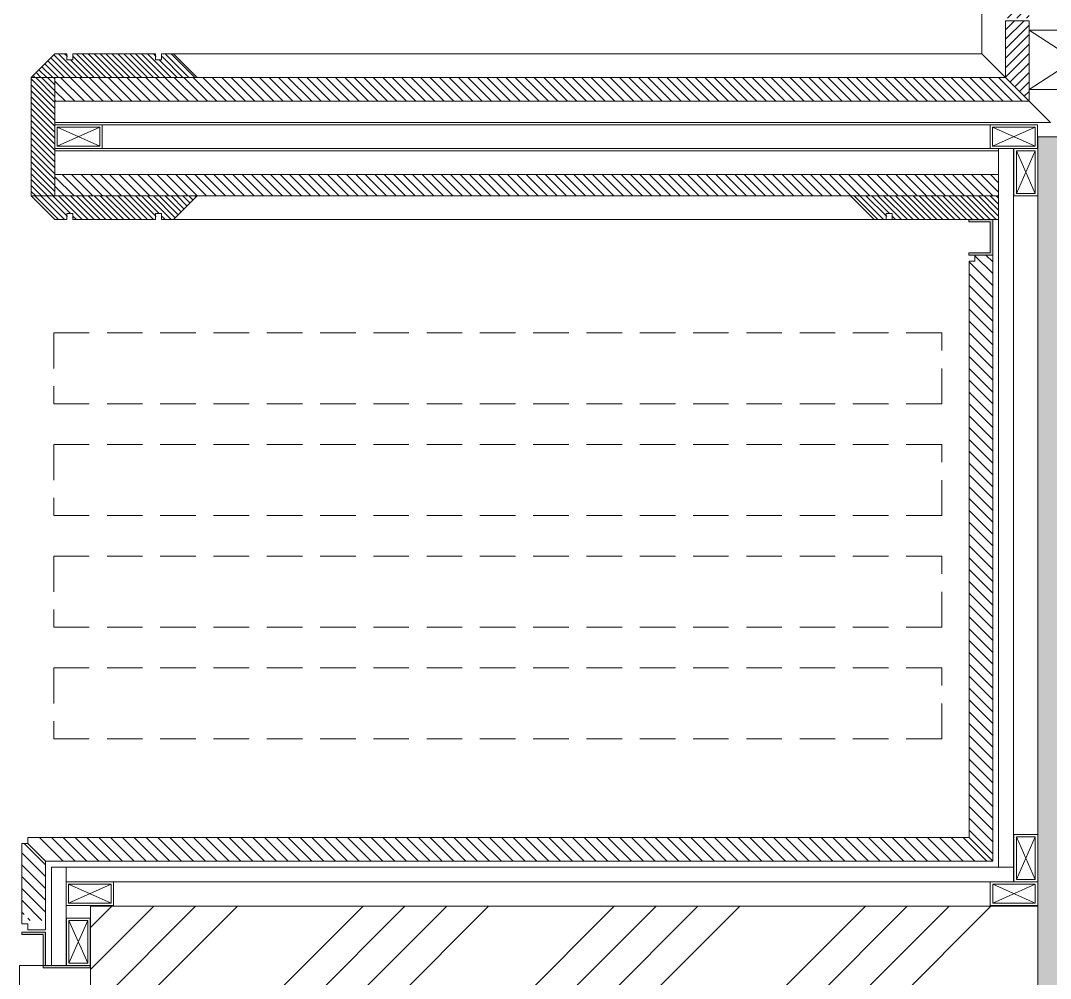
# Model space of a CAD drawing. Header units: millimetres. Extents: x 29001 to 40804, y -8833 to -5892.
# Drawn here: x 30457.2 to 30544.1, y -8166.3 to -8085.4 of the extents above; entities that cross this region are included whole.
import ezdxf

# ---------------------------------------------------------------- set-up
doc = ezdxf.new("R2010")
doc.units = ezdxf.units.MM
doc.linetypes.add('( Hidden )', pattern=[0.375, 0.25, -0.125])
doc.layers.get('0').update_dxf_attribs({"lineweight": 0})
for name, color, linetype, lineweight in [('xxx_Auto_Duvar_Alcipan', 50, 'Continuous', 0), ('xxx_Auto_Duvar_Duvar Plan Kesit', 7, 'Continuous', 0), ('xxx_Auto_Duvar_Yesil Alcipan', 93, 'Continuous', 0), ('xxx_Auto_Kaplama_Ahşap', 34, 'Continuous', 0), ('xxx_Auto_Kaplama_Ahşap Tarama', 16, 'Continuous', 0), ('xxx_Auto_Kaplama_Aluminyum', 133, 'Continuous', 0), ('xxx_Auto_Kaplama_Aluminyum Tarama', 135, 'Continuous', 0), ('xxx_Auto_Kaplama_Mermer', 23, 'Continuous', 0), ('xxx_Auto_Kaplama_Mermer Tarama', 45, 'Continuous', 0), ('xxx_Auto_Konstruksiyon_Metal', 141, 'Continuous', 0), ('Y_DOĞRAMA', 252, 'Continuous', 0), ('Y_DVR_TARAMA GB', 252, 'Continuous', 0)]:
    doc.layers.add(name, color=color, linetype=linetype, lineweight=lineweight)
pattern_1 = [(135, (-50201.407, -29862.9724), (-0.2499999996, -0.2499999996), [])]

# ---------------------------------------------------------------- blocks, each defined once
blk = doc.blocks.new('jıkloı')
at = {"layer": 'xxx_Auto_Kaplama_Aluminyum Tarama', "true_color": 0x454545}
h = blk.add_hatch(color=250, dxfattribs=at)
h.dxf.hatch_style = 1
h.paths.add_polyline_path([(2, 1.5), (0, 1.5), (0, -1.5), (2, -1.5), (2, -1.3), (0.2, -1.3), (0.2, 1.3), (2, 1.3)])
at = {"layer": 'xxx_Auto_Kaplama_Aluminyum'}
for points in [[(2, 1.5), (0, 1.5), (0, -1.5), (2, -1.5)], [(2, 1.3), (0.2, 1.3), (0.2, -1.3), (2, -1.3)], [(2, 1.5), (2, 1.3)], [(2, -1.3), (2, -1.5)]]:
    blk.add_lwpolyline(points, dxfattribs=at)
blk = doc.blocks.new('TÜM LAYOOUT')
at = {"lineweight": 0, "true_color": 0x454545}
h = blk.add_hatch(color=250, dxfattribs=at)
h.dxf.hatch_style = 1
h.paths.add_polyline_path([(1398.265, -1773.449), (1398.265, -1853.449), (1478.265, -1853.449), (1478.265, -1773.449)])
at = {"layer": 'xxx_Auto_Kaplama_Ahşap'}
h = blk.add_hatch(dxfattribs=at)
h.set_pattern_fill('JIS_WOOD', color=256, scale=0.8)
h.set_pattern_definition([(45, (52602.1733, 27080.4214), (-0.3999999993, 0.3999999993), [])])
h.paths.add_polyline_path([(1395.537, -1763.449), (1397.537, -1763.449), (1397.537, -1722.535), (1395.537, -1722.535), (1395.537, -1722.135), (1395.537, -1722.135)])
h.paths.add_polyline_path([(1397.537, -1763.649), (1395.537, -1763.649), (1395.537, -1768.449), (1397.537, -1770.449)])
h = blk.add_hatch(dxfattribs=at)
h.set_pattern_fill('JIS_WOOD', color=256, scale=0.8, angle=90)
h.set_pattern_definition([(135, (-27449.53084, 49434.2222), (-0.3999999993, -0.3999999993), [])])
h.paths.add_polyline_path([(1315.264, -1770.449), (1397.537, -1770.449), (1395.537, -1768.449), (1315.264, -1768.449)])
h = blk.add_hatch(dxfattribs=at)
h.set_pattern_fill('JIS_WOOD', color=256, scale=0.8, angle=90)
h.set_pattern_definition([(135, (-50281.40697, -29869.1729), (-0.3999999993, -0.3999999993), [])])
h.paths.add_polyline_path([(1394.964, -1776.648), (1394.964, -1778.451), (1318.264, -1778.45), (1318.264, -1778.453), (1317.015, -1778.453), (1315.264, -1778.453), (1315.264, -1776.65)])
h.paths.add_polyline_path([(1327.265, -1776.65), (1395.764, -1776.65), (1395.764, -1776.65), (1315.264, -1776.65), (1315.264, -1776.65), (1326.264, -1776.65)])
at = {"layer": 'xxx_Auto_Kaplama_Ahşap Tarama'}
h = blk.add_hatch(dxfattribs=at)
h.set_pattern_fill('JIS_WOOD', color=256, scale=0.5, angle=90)
h.set_pattern_definition(pattern_1)
h.paths.add_polyline_path([(1324.315, -1766.949), (1324.315, -1766.449), (1325.315, -1766.449), (1327.29, -1768.449), (1313.315, -1768.449), (1315.315, -1766.449), (1316.315, -1766.449), (1316.315, -1766.949), (1316.815, -1766.949), (1316.815, -1766.449), (1323.815, -1766.45), (1323.815, -1766.949)])
h = blk.add_hatch(dxfattribs=at)
h.set_pattern_fill('JIS_WOOD', color=256, scale=0.5, angle=90)
h.set_pattern_definition([(135, (-27468.03865, 49446.22215), (-0.2499999996, -0.2499999996), [])])
h.paths.add_polyline_path([(1313.265, -1768.449), (1315.264, -1768.449), (1315.264, -1778.449), (1313.265, -1778.449)])
h = blk.add_hatch(dxfattribs=at)
h.set_pattern_fill('JIS_WOOD', color=256, scale=0.5, angle=90)
h.set_pattern_definition(pattern_1)
h.paths.add_polyline_path([(1324.315, -1779.949), (1324.315, -1780.449), (1325.315, -1780.449), (1327.29, -1778.449), (1313.315, -1778.449), (1315.315, -1780.449), (1316.315, -1780.449), (1316.315, -1779.949), (1316.815, -1779.949), (1316.815, -1780.449), (1323.815, -1780.449), (1323.815, -1779.949)])
h = blk.add_hatch(dxfattribs=at)
h.set_pattern_fill('JIS_WOOD', color=256, scale=0.5, angle=90)
h.set_pattern_definition([(135, (-27437.42216, 49434.22752), (-0.2499999996, -0.2499999996), [])])
h.paths.add_polyline_path([(1394.964, -1779.944), (1394.964, -1780.444), (1394.964, -1780.444), (1394.964, -1778.444), (1382.515, -1778.444), (1384.515, -1780.444), (1385.515, -1780.444), (1385.515, -1779.944), (1386.015, -1779.944), (1386.015, -1780.444), (1394.965, -1780.444), (1394.964, -1779.944)])
at = {"layer": 'xxx_Auto_Kaplama_Aluminyum Tarama', "true_color": 0x454545}
h = blk.add_hatch(color=250, dxfattribs=at)
h.dxf.hatch_style = 1
h.paths.add_polyline_path([(1312.465, -1840.65), (1314.465, -1840.65), (1314.465, -1843.65), (1318.265, -1843.65), (1318.265, -1843.45), (1314.465, -1843.45), (1314.461, -1843.65), (1314.265, -1843.65), (1314.265, -1840.85), (1312.465, -1840.85)])
h = blk.add_hatch(color=250, dxfattribs=at)
h.dxf.hatch_style = 1
h.paths.add_polyline_path([(1312.465, -1840.65), (1314.465, -1840.65), (1314.465, -1843.65), (1318.265, -1843.65), (1318.265, -1843.45), (1314.465, -1843.45), (1314.461, -1843.65), (1314.265, -1843.65), (1314.265, -1840.85), (1312.465, -1840.85)])
at = {"layer": 'xxx_Auto_Kaplama_Mermer Tarama'}
h = blk.add_hatch(dxfattribs=at)
h.set_pattern_fill('JIS_WOOD', color=256, angle=-90)
h.set_pattern_definition([(315, (51556.5915, 26238.8459), (0.499999999, 0.499999999), [])])
h.paths.add_polyline_path([(1394.465, -1834.65), (1394.464, -1783.449), (1392.965, -1783.449), (1392.965, -1783.949), (1392.465, -1783.949), (1392.465, -1832.65), (1393.372, -1833.557), (1393.865, -1834.05)])
h = blk.add_hatch(dxfattribs=at)
h.set_pattern_fill('JIS_WOOD', color=256, angle=-90)
h.set_pattern_definition([(315, (51554.8632, 26239.6459), (0.499999999, 0.499999999), [])])
h.paths.add_polyline_path([(1314.465, -1839.65), (1314.465, -1834.65), (1313.566, -1833.751), (1312.965, -1833.151), (1312.465, -1833.15), (1312.465, -1839.15), (1312.965, -1839.15), (1312.965, -1839.65)])
h = blk.add_hatch(dxfattribs=at)
h.set_pattern_fill('JIS_WOOD', color=256, angle=-90)
h.set_pattern_definition([(315, (51555.6632, 26239.6459), (0.499999999, 0.499999999), [])])
h.paths.add_polyline_path([(1394.465, -1834.65), (1315.265, -1834.65), (1314.366, -1833.751), (1313.765, -1833.15), (1313.765, -1832.65), (1392.465, -1832.65), (1393.405, -1833.59), (1393.785, -1833.97)])
at = {"layer": 'Y_DVR_TARAMA GB', "lineweight": 0, "true_color": 0x999999}
h = blk.add_hatch(dxfattribs=at)
h.set_pattern_fill('ANSI34', color=253, scale=20)
h.set_pattern_definition([(45, (41011.067, 341436.584), (-10.6066017, 10.6066017), []), (45, (41014.602, 341436.584), (-10.6066017, 10.6066017), []), (45, (41018.138, 341436.584), (-10.6066017, 10.6066017), []), (45, (41021.673, 341436.584), (-10.6066017, 10.6066017), [])])
h.paths.add_polyline_path([(1318.265, -1838.45), (1398.265, -1838.45), (1398.265, -1858.45), (1318.265, -1858.45)])
at = {"color": 8, "linetype": '( Hidden )', "lineweight": 0, "ltscale": 12, "true_color": 0x7e8186}
for points in [[(1390.164, -1790.019), (1315.164, -1790.019), (1315.164, -1796.019), (1390.164, -1796.019)], [(1390.164, -1799.451), (1315.164, -1799.451), (1315.164, -1805.451), (1390.164, -1805.451)], [(1390.164, -1808.884), (1315.164, -1808.884), (1315.164, -1814.884), (1390.164, -1814.884)], [(1390.164, -1818.317), (1315.164, -1818.317), (1315.164, -1824.317), (1390.164, -1824.317)]]:
    blk.add_lwpolyline(points, close=True, dxfattribs=at)
at = {"layer": 'xxx_Auto_Duvar_Alcipan', "linetype": 'Continuous', "elevation": 0}
blk.add_lwpolyline([(1394.964, -1774.449), (1396.214, -1774.449)], dxfattribs=at)
at = {"layer": 'xxx_Auto_Duvar_Alcipan', "linetype": 'Continuous'}
blk.add_lwpolyline([(1394.964, -1774.449), (1394.965, -1835.15), (1396.214, -1835.15), (1396.214, -1774.449)], dxfattribs=at)
blk.add_lwpolyline([(1394.964, -1774.449), (1394.965, -1835.15), (1396.214, -1835.15), (1396.214, -1774.449)], dxfattribs=at)
for points in [[(1314.965, -1835.15), (1314.965, -1843.45), (1316.215, -1843.45), (1316.214, -1835.15)], [(1314.965, -1835.15), (1314.965, -1843.45), (1316.215, -1843.45), (1316.214, -1835.15)], [(1396.215, -1835.15), (1316.214, -1835.15), (1316.214, -1836.4), (1396.215, -1836.4)]]:
    blk.add_lwpolyline(points, close=True, dxfattribs=at)
at = {"layer": 'xxx_Auto_Duvar_Duvar Plan Kesit', "lineweight": 0}
blk.add_lwpolyline([(1398.265, -1773.449), (1398.265, -1853.449), (1478.265, -1853.449), (1478.265, -1773.449)], close=True, dxfattribs=at)
blk.add_lwpolyline([(1398.265, -1838.45), (1318.265, -1838.45), (1318.265, -1858.45), (1398.265, -1858.45)], dxfattribs=at)
at = {"layer": 'xxx_Auto_Duvar_Yesil Alcipan', "linetype": 'Continuous'}
blk.add_lwpolyline([(1314.965, -1843.45), (1314.465, -1843.45)], dxfattribs=at)
at = {"layer": 'xxx_Auto_Kaplama_Ahşap', "linetype": 'Continuous', "elevation": 0}
for points in [[(1397.537, -1763.649), (1397.537, -1770.45), (1395.537, -1768.449), (1395.537, -1763.649)], [(1397.537, -1763.649), (1395.537, -1763.649)], [(1399.337, -1772.246), (1399.337, -1772.249), (1397.537, -1770.45), (1397.537, -1763.649)], [(1314.265, -1768.449), (1327.265, -1768.449), (1325.265, -1766.449), (1324.265, -1766.449), (1324.265, -1766.949), (1323.765, -1766.949), (1323.765, -1766.45), (1316.765, -1766.445)], [(1314.265, -1768.449), (1327.265, -1768.449), (1325.265, -1766.449), (1324.265, -1766.449), (1324.265, -1766.949), (1323.765, -1766.949), (1323.765, -1766.45), (1316.765, -1766.445)]]:
    blk.add_lwpolyline(points, dxfattribs=at)
at = {"layer": 'xxx_Auto_Kaplama_Ahşap', "linetype": 'Continuous'}
blk.add_lwpolyline([(1397.537, -1769.449), (1405.276, -1769.449), (1405.276, -1764.449), (1397.537, -1764.449)], close=True, dxfattribs=at)
for points in [[(1405.276, -1764.449), (1397.537, -1769.449)], [(1397.54, -1764.449), (1405.276, -1769.449)], [(1392.464, -1778.444), (1382.464, -1778.444), (1384.464, -1780.444), (1385.464, -1780.444), (1385.464, -1779.944), (1385.964, -1779.944), (1385.964, -1780.444), (1392.464, -1780.449)], [(1394.964, -1780.444), (1385.964, -1780.45), (1385.964, -1779.944), (1385.464, -1779.944), (1385.464, -1780.444), (1384.464, -1780.444), (1382.464, -1778.444), (1392.464, -1778.444)], [(1394.964, -1778.444), (1394.964, -1780.449)]]:
    blk.add_lwpolyline(points, dxfattribs=at)
at = {"layer": 'xxx_Auto_Kaplama_Ahşap', "linetype": 'Continuous', "elevation": 0}
for points in [[(1313.265, -1768.449), (1315.265, -1766.449), (1316.265, -1766.449), (1316.265, -1766.949), (1316.765, -1766.949), (1316.764, -1766.45), (1323.765, -1766.444), (1323.765, -1766.949), (1324.265, -1766.949), (1324.265, -1766.449), (1325.265, -1766.449), (1327.265, -1768.449)], [(1327.265, -1768.449), (1325.265, -1766.449), (1324.265, -1766.449), (1324.265, -1766.949), (1323.765, -1766.949), (1323.765, -1766.45), (1316.765, -1766.444), (1316.765, -1766.949), (1316.265, -1766.949), (1316.265, -1766.449), (1315.265, -1766.449), (1313.265, -1768.449)], [(1313.265, -1778.449), (1315.264, -1778.449), (1315.264, -1768.449), (1313.265, -1768.449)], [(1313.265, -1778.449), (1315.264, -1778.449), (1315.264, -1768.449), (1313.265, -1768.449)], [(1397.537, -1770.449), (1395.537, -1768.449), (1315.264, -1768.449), (1315.264, -1770.449)], [(1399.34, -1772.249), (1397.537, -1770.447), (1315.264, -1770.449), (1315.264, -1772.249)], [(1394.964, -1776.65), (1394.964, -1774.65), (1315.264, -1774.65), (1315.264, -1776.65)], [(1394.964, -1778.449), (1394.964, -1776.65), (1315.264, -1776.65), (1315.264, -1778.449)], [(1313.265, -1778.449), (1315.265, -1780.449), (1316.265, -1780.449), (1316.265, -1779.949), (1316.765, -1779.949), (1316.764, -1780.449), (1323.765, -1780.455), (1323.765, -1779.949), (1324.265, -1779.949), (1324.265, -1780.449), (1325.265, -1780.449), (1327.265, -1778.449)]]:
    blk.add_lwpolyline(points, close=True, dxfattribs=at)
at = {"layer": 'xxx_Auto_Kaplama_Ahşap Tarama', "linetype": 'Continuous', "elevation": 0}
for points in [[(1393.537, -1575.993), (1393.537, -1766.449)], [(1393.537, -1667.999), (1393.537, -1766.449)], [(1393.537, -1766.449), (1325.265, -1766.449)], [(1393.537, -1766.449), (1395.537, -1768.449)], [(1386.965, -1780.449), (1325.264, -1780.449)]]:
    blk.add_lwpolyline(points, dxfattribs=at)
at = {"layer": 'xxx_Auto_Kaplama_Aluminyum'}
for points in [[(1312.465, -1840.65), (1314.465, -1840.65), (1314.465, -1843.45)], [(1312.465, -1840.65), (1312.465, -1840.85)], [(1312.465, -1840.65), (1314.465, -1840.65), (1314.465, -1843.45)], [(1312.465, -1840.65), (1312.465, -1840.85)], [(1312.465, -1840.85), (1314.265, -1840.85), (1314.265, -1843.45)], [(1312.465, -1840.85), (1314.265, -1840.85), (1314.265, -1843.45)], [(1314.265, -1843.45), (1314.265, -1843.65), (1314.465, -1843.65)], [(1314.465, -1843.45), (1318.265, -1843.45)], [(1314.465, -1843.65), (1318.265, -1843.65)], [(1318.235, -1843.45), (1318.235, -1843.65)]]:
    blk.add_lwpolyline(points, dxfattribs=at)
at = {"layer": 'xxx_Auto_Kaplama_Mermer', "linetype": 'Continuous', "elevation": 0}
for points in [[(1392.965, -1783.449), (1392.965, -1783.949), (1392.465, -1783.949)], [(1392.965, -1783.449), (1394.464, -1783.449)]]:
    blk.add_lwpolyline(points, dxfattribs=at)
at = {"layer": 'xxx_Auto_Kaplama_Mermer', "linetype": 'Continuous'}
for points in [[(1394.464, -1783.449), (1394.465, -1834.65)], [(1392.465, -1832.65), (1392.465, -1783.949)], [(1392.465, -1832.65), (1392.465, -1783.949)], [(1312.965, -1832.65), (1312.965, -1833.15), (1312.465, -1833.15)], [(1312.465, -1839.95), (1312.465, -1833.15)], [(1312.465, -1839.95), (1312.465, -1833.15)], [(1312.965, -1832.65), (1313.965, -1832.65), (1313.965, -1832.65), (1392.465, -1832.65)], [(1312.965, -1832.65), (1313.965, -1832.65), (1313.965, -1832.65), (1392.465, -1832.65)], [(1314.465, -1834.65), (1312.965, -1833.15)], [(1392.465, -1832.65), (1394.465, -1834.65)], [(1314.465, -1840.45), (1314.465, -1834.65)], [(1394.465, -1834.65), (1314.465, -1834.65)], [(1312.965, -1839.95), (1312.465, -1839.95)], [(1312.965, -1839.95), (1312.965, -1840.45), (1314.465, -1840.45)]]:
    blk.add_lwpolyline(points, dxfattribs=at)
at = {"layer": 'xxx_Auto_Konstruksiyon_Metal', "elevation": 0}
for points in [[(1315.264, -1772.449), (1315.264, -1774.449), (1319.264, -1774.449), (1319.264, -1772.449), (1315.264, -1772.449)], [(1394.263, -1772.449), (1394.263, -1774.449), (1398.263, -1774.449), (1398.263, -1772.449), (1394.263, -1772.449)], [(1319.064, -1772.649), (1315.464, -1774.249)], [(1315.464, -1772.649), (1319.064, -1774.249)], [(1398.063, -1772.649), (1394.463, -1774.249)], [(1394.463, -1772.649), (1398.063, -1774.249)], [(1396.265, -1778.449), (1398.265, -1778.449), (1398.265, -1774.449), (1396.265, -1774.449), (1396.265, -1778.449)], [(1396.465, -1778.249), (1398.065, -1774.649)], [(1396.465, -1774.649), (1398.065, -1778.249)]]:
    blk.add_lwpolyline(points, dxfattribs=at)
for points in [[(1394.263, -1772.449), (1319.264, -1772.449), (1319.264, -1774.449), (1394.263, -1774.449)], [(1315.464, -1772.649), (1315.464, -1774.249), (1319.064, -1774.249), (1319.064, -1772.649)], [(1394.463, -1772.649), (1394.463, -1774.249), (1398.063, -1774.249), (1398.063, -1772.649)], [(1396.465, -1778.249), (1398.065, -1778.249), (1398.065, -1774.649), (1396.465, -1774.649)]]:
    blk.add_lwpolyline(points, close=True, dxfattribs=at)
at = {"layer": 'xxx_Auto_Konstruksiyon_Metal'}
for points in [[(1396.265, -1836.4), (1398.265, -1836.4), (1398.265, -1832.4), (1396.265, -1832.4), (1396.265, -1836.4)], [(1396.465, -1836.2), (1398.065, -1832.6)], [(1396.465, -1832.6), (1398.065, -1836.2)], [(1320.214, -1838.4), (1320.214, -1836.4), (1316.214, -1836.4), (1316.214, -1838.4), (1320.214, -1838.4)], [(1320.014, -1838.2), (1316.414, -1836.6)], [(1316.414, -1838.2), (1320.014, -1836.6)], [(1398.265, -1838.4), (1398.265, -1836.4), (1394.265, -1836.4), (1394.265, -1838.4), (1398.265, -1838.4)], [(1398.065, -1838.2), (1394.465, -1836.6)], [(1394.465, -1838.2), (1398.065, -1836.6)], [(1318.235, -1839.45), (1316.235, -1839.45), (1316.235, -1843.45), (1318.235, -1843.45), (1318.235, -1839.45)], [(1318.035, -1839.65), (1316.435, -1843.25)], [(1318.035, -1843.25), (1316.435, -1839.65)]]:
    blk.add_lwpolyline(points, dxfattribs=at)
for points in [[(1396.465, -1836.2), (1398.065, -1836.2), (1398.065, -1832.6), (1396.465, -1832.6)], [(1320.014, -1838.2), (1320.014, -1836.6), (1316.414, -1836.6), (1316.414, -1838.2)], [(1398.065, -1838.2), (1398.065, -1836.6), (1394.465, -1836.6), (1394.465, -1838.2)], [(1318.035, -1839.65), (1316.435, -1839.65), (1316.435, -1843.25), (1318.035, -1843.25)]]:
    blk.add_lwpolyline(points, close=True, dxfattribs=at)
at = {"layer": 'Y_DOĞRAMA', "lineweight": 0, "ltscale": 0.2}
blk.add_lwpolyline([(1318.265, -1843.45), (1312.265, -1843.45), (1312.265, -1853.45), (1318.265, -1853.45)], close=True, dxfattribs=at)
at = {"color": 3, "xscale": -1}
blk.add_blockref('jıkloı', (1394.464, -1781.949, 0), dxfattribs=at)

msp = doc.modelspace()

# ---------------------------------------------------------------- block references
at = {"color": 6}
msp.add_blockref('TÜM LAYOOUT', (29144.792, -6321.799), dxfattribs=at)

doc.saveas('drawing.dxf')
